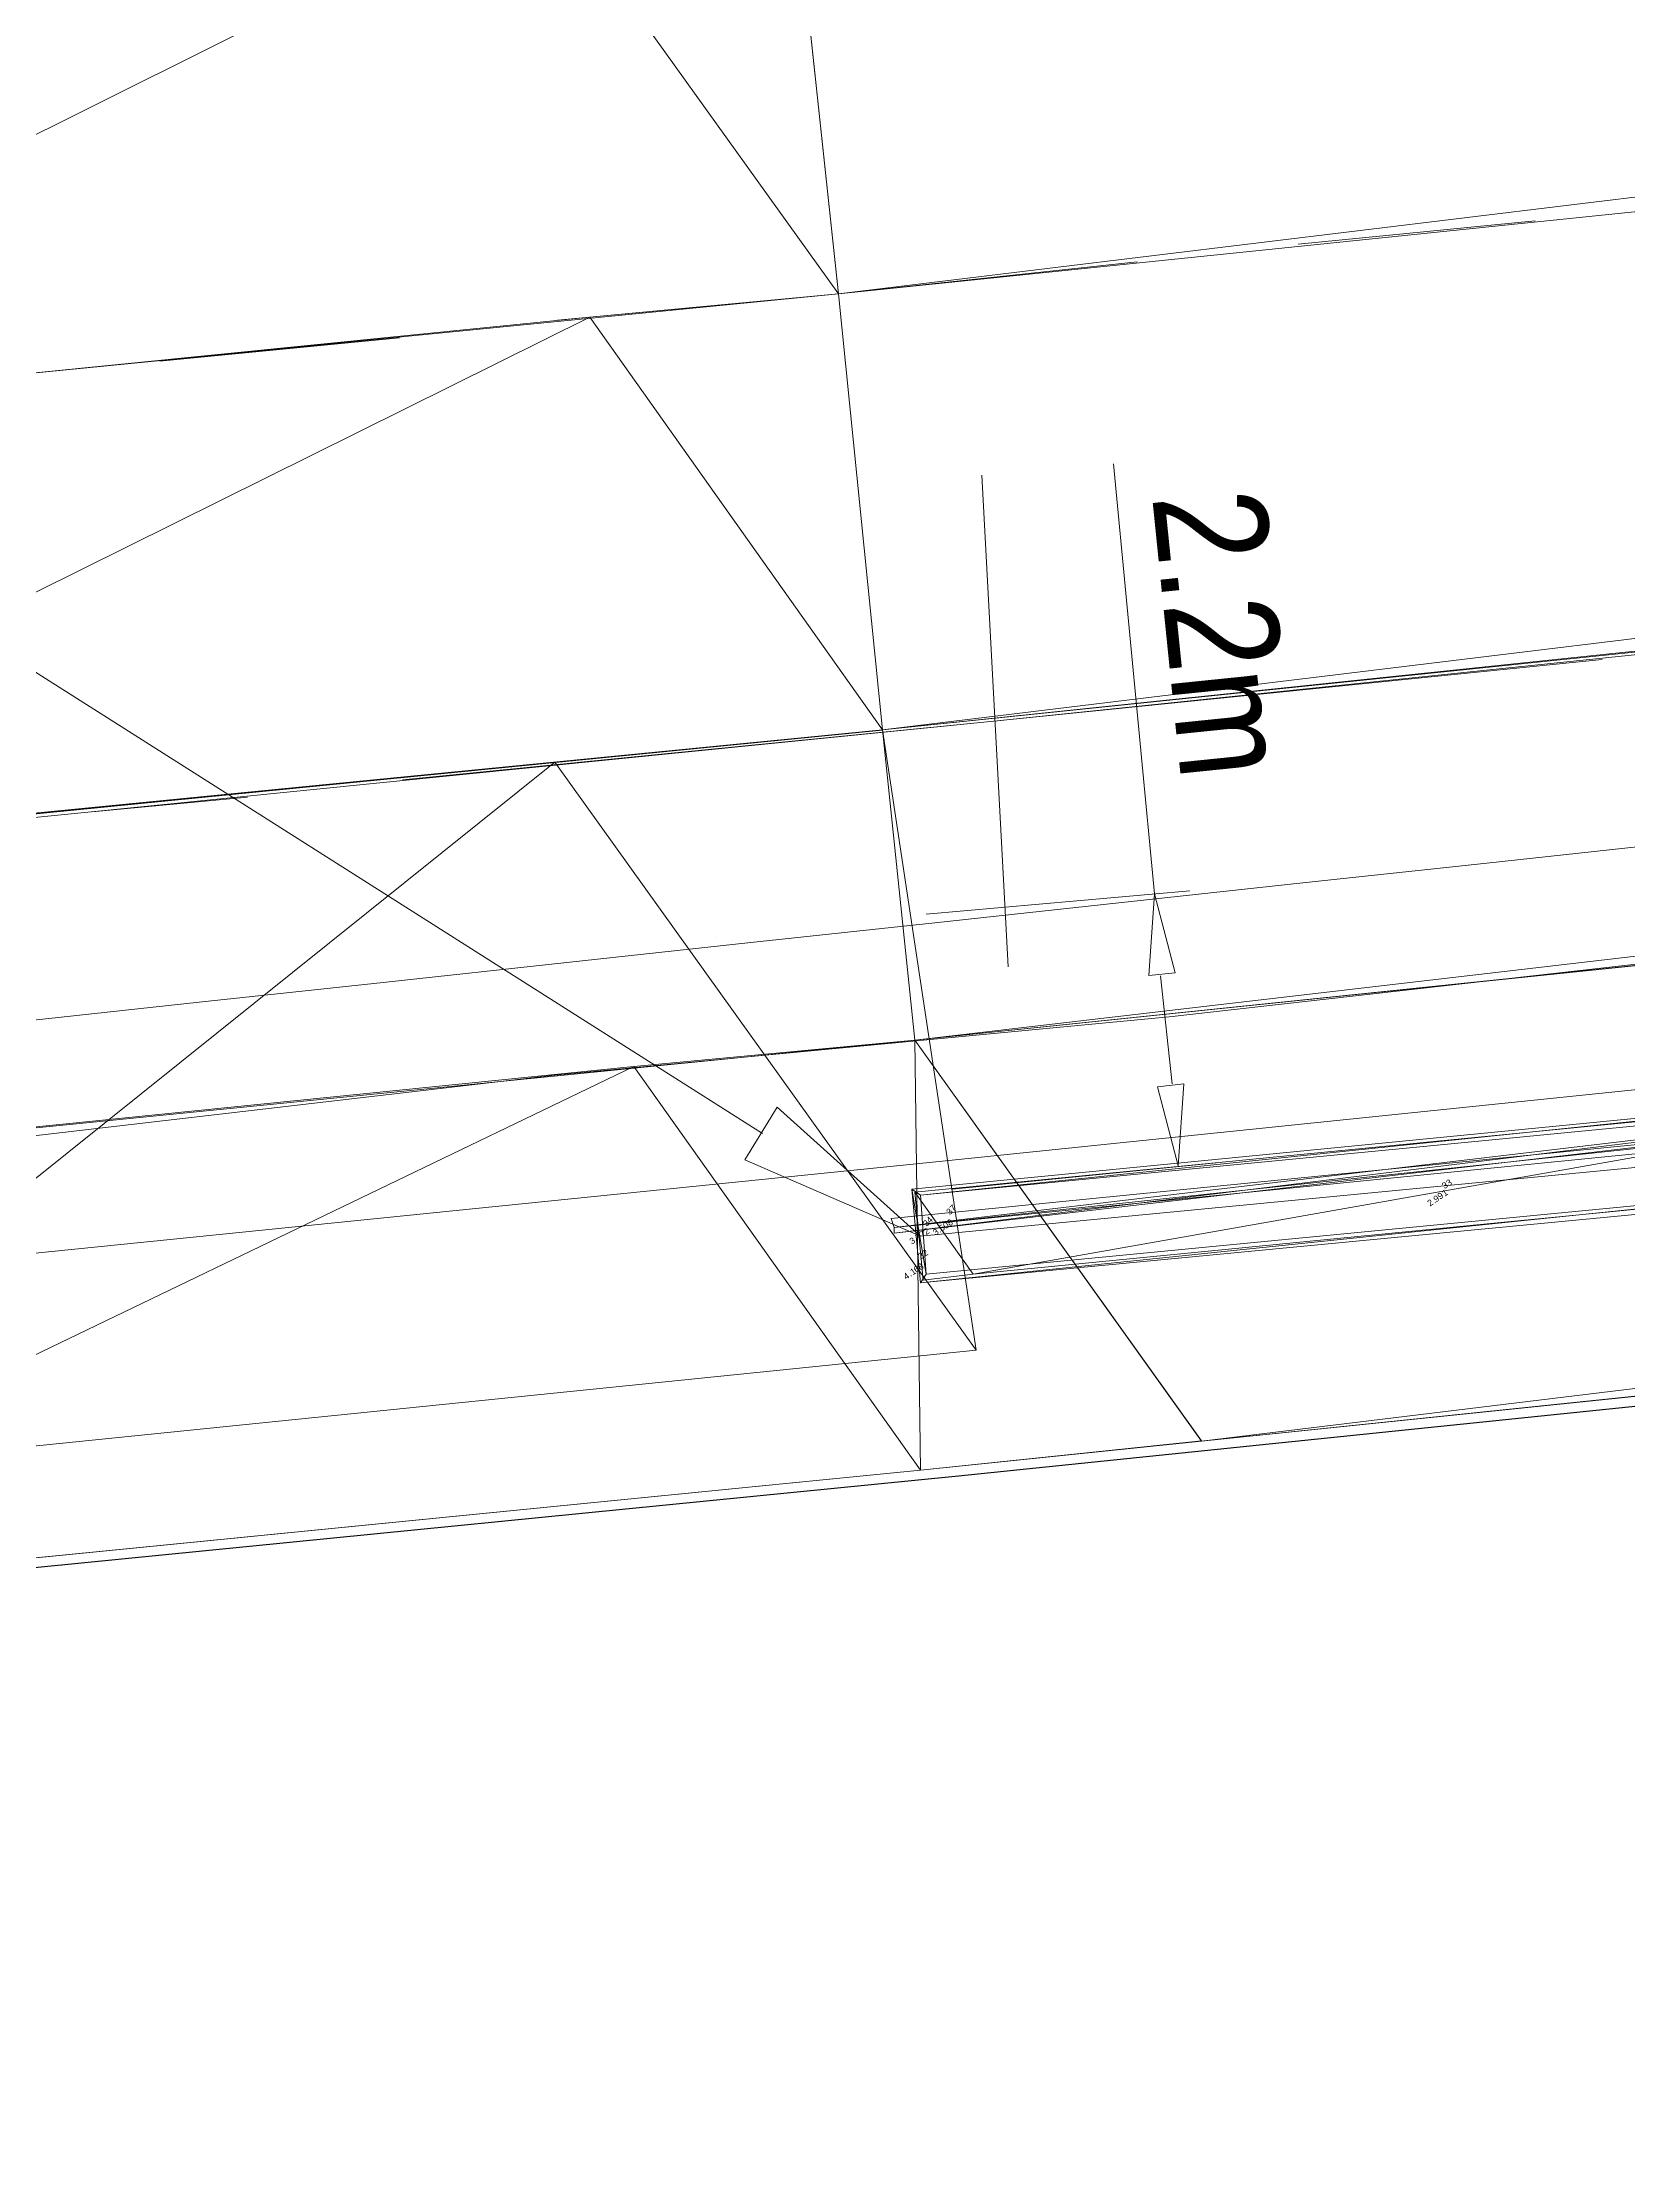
# Model space of a CAD drawing. Header units: inches. Extents: x -0.6 to 32.5, y 0.8 to 22.6.
# Drawn here: x 4.884 to 5.787, y 18.456 to 19.667 of the extents above; entities that cross this region are included whole.
import ezdxf

# ---------------------------------------------------------------- set-up
doc = ezdxf.new("R2010")
doc.units = ezdxf.units.IN
doc.header["$MEASUREMENT"] = 0
doc.layers.add('PDF_Geometry', color=7, linetype='Continuous', true_color=0xa5a5a5)
doc.layers.add('PDF_Text', color=7, linetype='Continuous')
doc.styles.add('PDF Arial', font='arial.ttf')

msp = doc.modelspace()

# ---------------------------------------------------------------- linework, layer by layer
at = {"layer": 'PDF_Geometry', "color": 1, "lineweight": 0}
msp.add_lwpolyline([(0.8856, 18.8822), (1.5022, 18.9272), (2.4839, 19.0056), (3.4656, 19.0905), (4.4456, 19.1822), (5.4256, 19.2806), (27.7239, 21.5872)], dxfattribs=at)
at = {"layer": 'PDF_Geometry', "color": 2, "lineweight": 0}
for points in [[(27.7239, 21.4089), (19.1639, 20.5239), (19.1605, 20.5239), (5.3806, 19.0989)], [(0.8856, 18.4622), (1.4056, 18.4989), (2.4006, 18.5772), (3.3956, 18.6622), (4.3906, 18.7556), (5.3839, 18.8539), (27.7239, 21.1639)], [(19.1605, 20.5239), (5.5439, 18.8705), (5.3806, 19.0989), (19.1605, 20.5239)], [(19.3239, 20.2956), (19.1605, 20.5239), (5.5439, 18.8705), (19.3239, 20.2956)], [(0.8856, 18.7056), (1.5056, 18.7506), (2.4756, 18.8289), (3.4439, 18.9122), (4.4122, 19.0022), (5.3806, 19.0989)], [(5.3806, 19.0989), (5.3839, 18.8539), (5.2206, 19.0839), (5.3806, 19.0989)], [(5.5439, 18.8706), (5.3806, 19.0989), (5.3839, 18.8539), (5.5439, 18.8706)], [(5.2206, 19.0839), (4.5772, 18.7739), (4.4122, 19.0022), (5.2206, 19.0839)], [(5.3839, 18.8539), (5.2206, 19.0839), (4.5772, 18.7739), (5.3839, 18.8539)]]:
    msp.add_lwpolyline(points, dxfattribs=at)
at = {"layer": 'PDF_Geometry', "color": 254, "lineweight": 0, "true_color": 0xdcdcdc}
for points in [[(5.3372, 19.5239), (19.0939, 21.1972), (5.3106, 19.7722), (5.3372, 19.5239)], [(19.1206, 20.9489), (5.3372, 19.5239), (19.0939, 21.1972), (19.1206, 20.9489)], [(5.3622, 19.2756), (19.1206, 20.9489), (5.3372, 19.5239), (5.3622, 19.2756)], [(19.1456, 20.7006), (5.3622, 19.2756), (19.1206, 20.9489), (19.1456, 20.7006)], [(5.3806, 19.0989), (19.1456, 20.7006), (5.3622, 19.2756), (5.3806, 19.0989)], [(19.1639, 20.5239), (5.3806, 19.0989), (19.1456, 20.7006), (19.1639, 20.5239)], [(5.3106, 19.7722), (5.3372, 19.5239), (5.1689, 19.7589), (5.3106, 19.7722)], [(5.1689, 19.7589), (4.5406, 19.4456), (4.3739, 19.6789), (5.1689, 19.7589)], [(5.3372, 19.5239), (5.1689, 19.7589), (4.5406, 19.4456), (5.3372, 19.5239)], [(5.3372, 19.5239), (5.3622, 19.2756), (5.1956, 19.5106), (5.3372, 19.5239)], [(5.1956, 19.5106), (4.5639, 19.1972), (4.3972, 19.4306), (5.1956, 19.5106)], [(5.3622, 19.2756), (5.1956, 19.5106), (4.5639, 19.1972), (5.3622, 19.2756)], [(5.3622, 19.2756), (5.4156, 18.9222), (5.1756, 19.2572), (5.3622, 19.2756)], [(5.1756, 19.2572), (4.6622, 18.8455), (4.4222, 19.1822), (5.1756, 19.2572)], [(5.4156, 18.9222), (5.1756, 19.2572), (4.6622, 18.8455), (5.4156, 18.9222)]]:
    msp.add_lwpolyline(points, dxfattribs=at)
at = {"layer": 'PDF_Geometry', "lineweight": 0}
for points in [[(5.3622, 19.2756), (19.1456, 20.7006)], [(5.3806, 19.0989), (19.1639, 20.5239)], [(5.5989, 19.5522), (5.7339, 19.5656)], [(5.3372, 19.5239), (5.5072, 19.5422)], [(5.1772, 19.5089), (5.3372, 19.5239)], [(4.9506, 19.4856), (5.0872, 19.4989)], [(0.8856, 18.8839), (1.3806, 18.9206), (2.3772, 18.9989), (3.3722, 19.0839), (4.3672, 19.1772), (5.3622, 19.2755)], [(0.8856, 18.7056), (1.5006, 18.7506), (2.4722, 18.8272), (3.4422, 18.9122), (4.4122, 19.0022), (5.3806, 19.0989)]]:
    msp.add_lwpolyline(points, dxfattribs=at)
at = {"layer": 'PDF_Geometry', "color": 7, "lineweight": 13}
for points in [[(5.3872, 19.0289), (19.1706, 20.4522)], [(5.3622, 19.2756), (6.5572, 19.4006)], [(4.0489, 19.1472), (4.3872, 19.1789), (5.3622, 19.2755)], [(0.8856, 18.6339), (1.5022, 18.6789), (2.4739, 18.7572), (3.4456, 18.8406), (4.4172, 18.9306), (5.3872, 19.0289)]]:
    msp.add_lwpolyline(points, dxfattribs=at)
at = {"layer": 'PDF_Geometry', "color": 7, "lineweight": 30}
msp.add_lwpolyline([(0.8856, 18.4556), (1.4322, 18.4956), (2.4256, 18.5739), (3.4206, 18.6589), (4.4139, 18.7522), (5.4056, 18.8506), (19.1889, 20.2756)], dxfattribs=at)
at = {"layer": 'PDF_Geometry', "color": 7, "lineweight": 9}
for points in [[(5.2939, 19.0456), (4.6506, 19.4539), (4.5439, 19.4439)], [(5.5172, 19.1822), (5.4939, 19.4272)], [(5.3872, 19.1706), (5.5372, 19.1839)], [(5.2672, 19.1572), (5.2672, 19.1572)], [(5.5272, 19.0739), (5.5206, 19.1355)], [(5.5256, 19.1122), (5.5256, 19.1122)], [(5.4022, 19.0139), (5.5522, 19.0289)]]:
    msp.add_lwpolyline(points, dxfattribs=at)
at = {"layer": 'PDF_Geometry', "color": 7, "lineweight": 0}
for points in [[(5.4189, 19.4206), (5.4339, 19.1406)], [(5.5289, 19.1372), (5.5139, 19.1356), (5.5172, 19.1822), (5.5289, 19.1372)], [(6.0756, 19.0822), (5.3839, 19.0105), (5.3789, 19.0139), (6.0756, 19.0822)], [(6.0722, 19.0772), (6.0756, 19.0822), (5.3839, 19.0105), (6.0722, 19.0772)], [(5.5339, 19.0739), (5.5189, 19.0722), (5.5306, 19.0272), (5.5339, 19.0739)], [(5.3022, 19.0606), (5.3839, 18.9872), (5.2839, 19.0306), (5.3022, 19.0606)], [(5.3872, 18.9655), (5.3839, 18.9606), (6.0772, 19.0322), (5.3872, 18.9655)], [(5.3839, 18.9606), (6.0772, 19.0322), (6.0806, 19.0272), (5.3839, 18.9606)], [(5.3839, 19.0105), (5.3789, 19.0139), (5.3872, 18.9655), (5.3839, 19.0105)], [(5.3789, 19.0139), (5.3872, 18.9655), (5.3839, 18.9606), (5.3789, 19.0139)]]:
    msp.add_lwpolyline(points, dxfattribs=at)
at = {"layer": 'PDF_Geometry', "color": 7, "lineweight": 20}
for points in [[(5.0889, 19.2472), (5.4256, 19.2806), (5.7722, 19.3156)], [(4.9122, 19.2289), (5.0006, 19.2372)]]:
    msp.add_lwpolyline(points, dxfattribs=at)
at = {"layer": 'PDF_Geometry', "color": 9, "lineweight": 5, "true_color": 0xbababa}
msp.add_lwpolyline([(6.6406, 19.2322), (6.0289, 19.1689), (5.5256, 19.1122), (5.1756, 19.0789), (4.6456, 19.0172), (4.6322, 19.0289), (4.3939, 19.0022), (4.1056, 18.9689), (3.7189, 18.9239), (3.3256, 18.8789), (2.9339, 18.8389), (2.5439, 18.7972), (2.1556, 18.7556), (1.7672, 18.7206), (1.3989, 18.6856), (1.0072, 18.6456), (0.8856, 18.6339)], dxfattribs=at)
at = {"layer": 'PDF_Geometry', "color": 140, "lineweight": 0}
for points in [[(5.3689, 18.9922), (5.3689, 18.9889), (6.0889, 19.0772), (5.3689, 18.9922)], [(5.3689, 18.9889), (6.0889, 19.0772), (6.0889, 19.0722), (5.3689, 18.9889)], [(5.3672, 18.9972), (5.3689, 18.9922), (6.0889, 19.0689), (5.3672, 18.9972)], [(5.3689, 18.9922), (6.0889, 19.0689), (6.0906, 19.0639), (5.3689, 18.9922)]]:
    msp.add_lwpolyline(points, dxfattribs=at)
at = {"layer": 'PDF_Geometry', "color": 6, "lineweight": 0}
for points in [[(6.0456, 19.0772), (5.3806, 19.0122), (5.4139, 18.9656), (6.0456, 19.0772)], [(6.0456, 19.0772), (6.0789, 19.0306), (5.4139, 18.9656), (6.0456, 19.0772)], [(5.3806, 19.0122), (5.4139, 18.9656), (5.3855, 18.9622), (5.3806, 19.0122)]]:
    msp.add_lwpolyline(points, dxfattribs=at)
at = {"layer": 'PDF_Geometry', "color": 140, "lineweight": 18}
msp.add_lwpolyline([(5.3839, 18.9872), (6.0772, 19.0539)], dxfattribs=at)
at = {"layer": 'PDF_Geometry', "color": 6, "lineweight": 18}
for points in [[(5.6822, 19.0139), (5.6822, 19.0139)], [(5.4006, 18.9989), (5.4006, 18.9989)], [(5.3872, 18.9922), (5.3872, 18.9922)], [(5.3839, 18.9739), (5.3839, 18.9739)]]:
    msp.add_lwpolyline(points, dxfattribs=at)
at = {"layer": 'PDF_Geometry', "color": 9, "lineweight": 5, "true_color": 0xbababa}
msp.add_arc((177.93, -1576.9031), 1605.3676, 95.3686327, 96.3315584, dxfattribs=at)

# ---------------------------------------------------------------- texts
at = {"layer": 'PDF_Text', "attachment_point": 7, "style": 'PDF Arial'}
for s, insert, char_height, rotation in [('\\W0.820646;2.2m', (5.5158, 19.4085), 0.06413, 275.8281), ('\\W1.001289;3', (5.6824, 19.0139), 0.003562, 33.6989), ('\\W1.001289;3', (5.6847, 19.0154), 0.003562, 33.6989), ('\\W1.001039;34', (5.3874, 18.9923), 0.003563, 45), ('\\W1.001802;37', (5.4007, 18.999), 0.003563, 45), ('\\W1.001289;3', (5.3841, 18.9738), 0.003562, 33.6989), ('\\W1.001005;2', (5.3864, 18.9754), 0.003562, 33.6989)]:
    msp.add_mtext(s, dxfattribs=dict(at, insert=insert, char_height=char_height, rotation=rotation))
at = {"layer": 'PDF_Text', "color": 3, "char_height": 0.003562, "attachment_point": 7, "rotation": 33.6989, "style": 'PDF Arial'}
for s, insert in [('\\W1.000870;9', (5.6775, 19.0063)), ('\\W1.000870;9', (5.6798, 19.0079)), ('\\W1.000949;1', (5.6824, 19.0096)), ('\\W1.001005;2', (5.674, 19.004)), ('\\W0.998831;.', (5.6766, 19.0057)), ('\\W1.001289;3', (5.3791, 18.9823)), ('\\W1.002074;7', (5.3825, 18.9846)), ('\\W1.002074;7', (5.3848, 18.9862)), ('\\W1.001005;2', (5.3871, 18.9877)), ('\\W1.001289;3', (5.3924, 18.9873)), ('\\W1.001554;5', (5.3959, 18.9896)), ('\\W0.998831;.', (5.3949, 18.989)), ('\\W1.001712;0', (5.3982, 18.9911)), ('\\W1.001422;8', (5.4005, 18.9927)), ('\\W0.998831;.', (5.3816, 18.984)), ('\\W1.000981;4', (5.3756, 18.9622)), ('\\W1.000949;1', (5.3795, 18.9648)), ('\\W0.998831;.', (5.3782, 18.964)), ('\\W0.998941;6', (5.3815, 18.9661)), ('\\W1.001422;8', (5.3838, 18.9676))]:
    msp.add_mtext(s, dxfattribs=dict(at, insert=insert))

doc.saveas('drawing.dxf')
